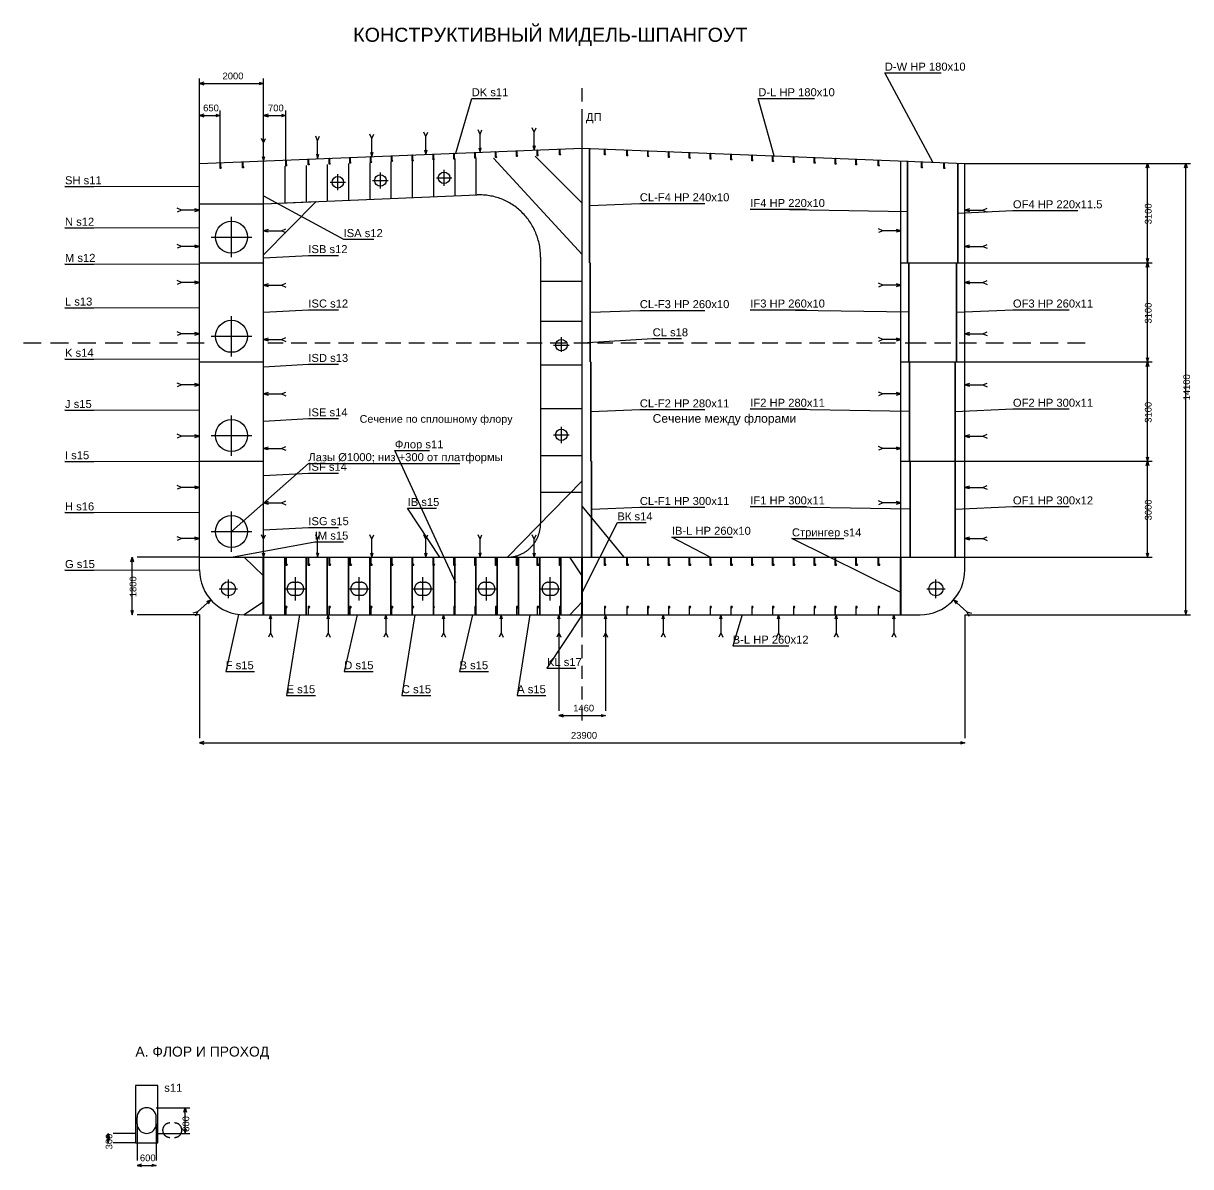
# Model space of a CAD drawing. Header units: millimetres. Extents: x -5500 to 138650, y -17240 to 192034.
# Drawn here: x -5500 to 30950, y -17240 to 18478 of the extents above; entities that cross this region are included whole.
import ezdxf

# ---------------------------------------------------------------- set-up
doc = ezdxf.new("R2010")
doc.units = ezdxf.units.MM
for name, color, linetype in [('03_CENTER', 30, 'Continuous'), ('03_DIM', 2, 'Continuous'), ('03_FRAME_DETAIL', 7, 'Continuous'), ('03_FRAME_LAYOUT', 4, 'Continuous'), ('03_HULL', 4, 'Continuous'), ('03_MEMBER', 7, 'Continuous'), ('03_SEAM', 7, 'Continuous'), ('03_TEXT', 7, 'Continuous'), ('FLOOR_DIM', 2, 'Continuous'), ('FLOOR_HULL', 4, 'Continuous'), ('FLOOR_TEXT', 7, 'Continuous')]:
    doc.layers.add(name, color=color, linetype=linetype)
doc.styles.add('RU', font='arial.ttf')

msp = doc.modelspace()

# ---------------------------------------------------------------- linework, layer by layer
at = {"layer": '03_CENTER'}
for p, q in [((11950, 16038), (11950, 16448)), ((11950, 15388), (11950, 15798)), ((11950, -700), (11950, 15678)), ((11950, 14738), (11950, 15148)), ((11950, 14144), (11950, 14507)), ((7638, 13401), (7638, 13897)), ((11950, 13569), (11950, 13932)), ((4079, 13513), (4564, 13513)), ((4322, 13265), (4322, 13761)), ((5406, 13567), (5891, 13567)), ((5648, 13319), (5648, 13815)), ((7396, 13649), (7881, 13649)), ((11950, 12993), (11950, 13356)), ((11950, 12417), (11950, 12780)), ((1000, 11170), (1000, 12430)), ((11950, 11841), (11950, 12205)), ((370, 11800), (1630, 11800)), ((11950, 11266), (11950, 11629)), ((11950, 10663), (11950, 11053)), ((11950, 10038), (11950, 10433)), ((11950, 9413), (11950, 9808)), ((1000, 8070), (1000, 9330)), ((11950, 8788), (11950, 9183)), ((-5500, 8500), (-4940, 8500)), ((-4650, 8500), (-4090, 8500)), ((-3800, 8500), (-3240, 8500)), ((-2950, 8500), (-2390, 8500)), ((-2100, 8500), (-1540, 8500)), ((-1250, 8500), (-690, 8500)), ((-400, 8500), (145, 8500)), ((370, 8700), (1630, 8700)), ((2130, 8500), (2614, 8500)), ((2865, 8500), (3350, 8500)), ((3601, 8500), (4085, 8500)), ((4336, 8500), (4821, 8500)), ((5072, 8500), (5556, 8500)), ((5807, 8500), (6291, 8500)), ((6542, 8500), (7027, 8500)), ((7278, 8500), (7762, 8500)), ((8013, 8500), (8498, 8500)), ((8749, 8500), (9233, 8500)), ((9484, 8500), (9969, 8500)), ((10220, 8500), (10704, 8500)), ((10955, 8500), (11440, 8500)), ((11059, 8425), (11543, 8425)), ((11301, 8215), (11301, 8673)), ((11690, 8500), (12175, 8500)), ((11950, 8238), (11950, 8558)), ((12426, 8500), (12910, 8500)), ((13161, 8500), (13646, 8500)), ((13897, 8500), (14381, 8500)), ((14632, 8500), (15117, 8500)), ((15368, 8500), (15852, 8500)), ((16103, 8500), (16588, 8500)), ((16838, 8500), (17323, 8500)), ((17574, 8500), (18058, 8500)), ((18309, 8500), (18794, 8500)), ((19045, 8500), (19529, 8500)), ((19780, 8500), (20265, 8500)), ((20516, 8500), (21000, 8500)), ((21251, 8500), (21736, 8500)), ((22033, 8500), (22690, 8500)), ((22952, 8500), (23457, 8500)), ((23719, 8500), (24260, 8500)), ((24550, 8500), (25110, 8500)), ((25400, 8500), (25960, 8500)), ((26250, 8500), (26810, 8500)), ((27100, 8500), (27660, 8500)), ((11950, 7718), (11950, 8058)), ((11950, 7125), (11950, 7499)), ((11950, 6532), (11950, 6906)), ((1000, 4970), (1000, 6230)), ((11950, 5940), (11950, 6314)), ((11301, 5365), (11301, 5876)), ((370, 5600), (1630, 5600)), ((11059, 5621), (11543, 5621)), ((11950, 5347), (11950, 5721)), ((11950, 4756), (11950, 5128)), ((11950, 4182), (11950, 4544)), ((11950, 3609), (11950, 3971)), ((11950, 3035), (11950, 3397)), ((1000, 1970), (1000, 3230)), ((370, 2600), (1630, 2600)), ((11950, 2462), (11950, 2824)), ((11950, 1888), (11950, 2250)), ((11950, 1129), (11950, 1576)), ((903, 524), (903, 1102)), ((2995, 452), (2995, 1174)), ((4985, 452), (4985, 1174)), ((6975, 452), (6975, 1174)), ((8965, 452), (8965, 1174)), ((10955, 452), (10955, 1174)), ((22997, 524), (22997, 1102)), ((614, 813), (1192, 813)), ((2649, 813), (3341, 813)), ((4639, 813), (5331, 813)), ((6629, 813), (7321, 813)), ((8619, 813), (9311, 813)), ((10609, 813), (11301, 813)), ((11950, 542), (11950, 912)), ((22708, 813), (23286, 813)), ((11950, -50), (11950, 325)), ((11950, -700), (11950, -290)), ((11950, -1350), (11950, -940)), ((11950, -2000), (11950, -1590)), ((11950, -2650), (11950, -2240)), ((11950, -3300), (11950, -2890))]:
    msp.add_line(p, q, dxfattribs=at)
at = {"layer": '03_DIM'}
for p, q in [((0, 14100), (0, 16750)), ((0, 16600), (2000, 16600)), ((2000, 14180), (2000, 16750)), ((0, 14100), (0, 15750)), ((650, 14126), (650, 15750)), ((2000, 14180), (2000, 15750)), ((2700, 14208), (2700, 15750)), ((0, 15600), (650, 15600)), ((2000, 15600), (2700, 15600)), ((23900, 14100), (30950, 14100)), ((23900, 14100), (29750, 14100)), ((29600, 11000), (29600, 14100)), ((30800, 0), (30800, 14100)), ((23900, 11000), (29750, 11000)), ((23900, 11000), (29750, 11000)), ((29600, 7900), (29600, 11000)), ((23900, 7900), (29750, 7900)), ((23900, 7900), (29750, 7900)), ((29600, 4800), (29600, 7900)), ((23900, 4800), (29750, 4800)), ((23900, 4800), (29750, 4800)), ((29600, 1800), (29600, 4800)), ((-2100, 0), (-2100, 1800)), ((0, 1800), (-1950, 1800)), ((23900, 1800), (29750, 1800)), ((0, 0), (-1950, 0)), ((0, 0), (0, -3850)), ((11220, 0), (11220, -3000)), ((12680, 0), (12680, -3000)), ((23900, 0), (23900, -3850)), ((23900, 0), (30950, 0)), ((11220, -3150), (12680, -3150)), ((0, -4000), (23900, -4000))]:
    msp.add_line(p, q, dxfattribs=at)
for points in [[(140, 16640), (0, 16600), (140, 16560)], [(1860, 16640), (2000, 16600), (1860, 16560)], [(140, 15640), (0, 15600), (140, 15560)], [(510, 15640), (650, 15600), (510, 15560)], [(2140, 15640), (2000, 15600), (2140, 15560)], [(2560, 15640), (2700, 15600), (2560, 15560)], [(29560, 13960), (29600, 14100), (29640, 13960)], [(30760, 13960), (30800, 14100), (30840, 13960)], [(29560, 11140), (29600, 11000), (29640, 11140)], [(29560, 10860), (29600, 11000), (29640, 10860)], [(29560, 8040), (29600, 7900), (29640, 8040)], [(29560, 7760), (29600, 7900), (29640, 7760)], [(29560, 4940), (29600, 4800), (29640, 4940)], [(29560, 4660), (29600, 4800), (29640, 4660)], [(29560, 1940), (29600, 1800), (29640, 1940)], [(-2140, 1660), (-2100, 1800), (-2060, 1660)], [(-2140, 140), (-2100, 0), (-2060, 140)], [(30760, 140), (30800, 0), (30840, 140)], [(11360, -3110), (11220, -3150), (11360, -3190)], [(12540, -3110), (12680, -3150), (12540, -3190)], [(140, -3960), (0, -4000), (140, -4040)], [(23760, -3960), (23900, -4000), (23760, -4040)]]:
    msp.add_lwpolyline(points, dxfattribs=at)
at = {"layer": '03_FRAME_DETAIL'}
for p, q in [((7970, 14229), (7970, 13087)), ((8633, 14256), (8633, 13114)), ((9181, 14270), (11950, 11257)), ((10479, 14323), (11950, 12860)), ((2663, 14012), (2663, 12869)), ((3327, 14039), (3327, 12897)), ((3990, 14066), (3990, 12924)), ((4653, 14094), (4653, 12951)), ((5317, 14121), (5317, 12978)), ((5980, 14148), (5980, 13005)), ((6643, 14175), (6643, 13032)), ((7307, 14202), (7307, 13060)), ((10652, 10423), (11950, 10423)), ((10652, 9173), (11950, 9173)), ((10652, 7809), (11950, 7809)), ((10652, 6441), (11950, 6441)), ((10652, 4982), (11950, 4982)), ((9614, 1800), (11950, 4182)), ((10652, 3829), (11950, 3829)), ((11950, 3388), (13248, 1800))]:
    msp.add_line(p, q, dxfattribs=at)
for centre in [(4322, 13513), (5648, 13567), (7638, 13649), (11301, 8425), (11301, 5621)]:
    msp.add_circle(centre, 180, dxfattribs=at)
at = {"layer": '03_FRAME_LAYOUT'}
for p, q in [((0, 12842), (2000, 12842)), ((2000, 12842), (8673, 13116)), ((10652, 11168), (10652, 2859))]:
    msp.add_line(p, q, dxfattribs=at)
msp.add_lwpolyline([(2000, 11248), (2000, 12842), (3644, 12910)], close=True, dxfattribs=at)
for points in [[(10652, 11168), (10652, 11218), (10650, 11267), (10647, 11315), (10643, 11364), (10637, 11413), (10631, 11462), (10623, 11510), (10614, 11558), (10604, 11606), (10592, 11654), (10580, 11701), (10566, 11748), (10551, 11795), (10535, 11841), (10518, 11887), (10500, 11932), (10481, 11977), (10460, 12021), (10439, 12065), (10416, 12108), (10392, 12151), (10368, 12193), (10342, 12235), (10315, 12275), (10288, 12315), (10259, 12355), (10229, 12393), (10199, 12431), (10167, 12468), (10135, 12504), (10102, 12539), (10067, 12574), (10033, 12607), (9997, 12640), (9960, 12671), (9923, 12702), (9885, 12732), (9846, 12761), (9806, 12788), (9766, 12815), (9726, 12841), (9684, 12866), (9642, 12889), (9600, 12912), (9556, 12933), (9513, 12953), (9469, 12972), (9424, 12990), (9379, 13007), (9334, 13023), (9288, 13037), (9242, 13051), (9195, 13063), (9149, 13074), (9102, 13083), (9055, 13092), (9007, 13099), (8960, 13105), (8912, 13110), (8864, 13113), (8816, 13116), (8768, 13117), (8721, 13117), (8673, 13116)], [(9614, 1800), (9639, 1800), (9665, 1801), (9690, 1803), (9716, 1805), (9741, 1808), (9766, 1811), (9791, 1816), (9816, 1820), (9841, 1826), (9866, 1832), (9891, 1838), (9915, 1846), (9940, 1853), (9964, 1862), (9988, 1871), (10011, 1881), (10035, 1891), (10058, 1902), (10081, 1913), (10103, 1925), (10126, 1938), (10148, 1951), (10169, 1964), (10191, 1978), (10212, 1993), (10232, 2008), (10253, 2024), (10273, 2040), (10292, 2057), (10311, 2074), (10330, 2092), (10348, 2110), (10366, 2129), (10383, 2148), (10400, 2167), (10416, 2187), (10432, 2207), (10448, 2228), (10463, 2249), (10477, 2271), (10491, 2292), (10504, 2314), (10517, 2337), (10530, 2360), (10541, 2383), (10552, 2406), (10563, 2430), (10573, 2454), (10583, 2478), (10591, 2502), (10600, 2527), (10607, 2551), (10615, 2576), (10621, 2602), (10627, 2627), (10632, 2652), (10637, 2678), (10641, 2703), (10644, 2729), (10647, 2755), (10649, 2781), (10651, 2807), (10652, 2833), (10652, 2859)]]:
    msp.add_lwpolyline(points, dxfattribs=at)
at = {"layer": '03_HULL'}
for p, q in [((11950, 0), (11950, 14578)), ((0, 1400), (0, 14100)), ((2000, 0), (2000, 14180)), ((21900, 0), (21900, 14180)), ((23900, 1400), (23900, 14100)), ((0, 11000), (2000, 11000)), ((21900, 11000), (23900, 11000)), ((0, 7900), (2000, 7900)), ((21900, 7900), (23900, 7900)), ((0, 4800), (2000, 4800)), ((21900, 4800), (23900, 4800)), ((0, 1800), (23900, 1800)), ((1400, 0), (22500, 0))]:
    msp.add_line(p, q, dxfattribs=at)
msp.add_lwpolyline([(0, 14100), (11950, 14578), (23900, 14100)], dxfattribs=at)
for centre, start, end in [((1400, 1400), 180, 270), ((22500, 1400), 270, 360)]:
    msp.add_arc(centre, 1400, start, end, dxfattribs=at)
at = {"layer": '03_MEMBER'}
for p, q in [((12180, 11000), (12180, 14578)), ((12190, 11000), (12190, 14578)), ((22110, 11000), (22110, 14180)), ((22120, 11000), (22120, 14180)), ((23680, 11000), (23680, 14100)), ((23692, 11000), (23692, 14100)), ((12200, 7900), (12200, 11000)), ((12210, 7900), (12210, 11000)), ((22150, 7900), (22150, 11000)), ((22160, 7900), (22160, 11000)), ((23640, 7900), (23640, 11000)), ((23651, 7900), (23651, 11000)), ((12219, 4800), (12219, 7900)), ((12230, 4800), (12230, 7900)), ((22169, 4800), (22169, 7900)), ((22180, 4800), (22180, 7900)), ((23600, 4800), (23600, 7900)), ((23611, 4800), (23611, 7900)), ((12239, 1800), (12239, 4800)), ((12250, 1800), (12250, 4800)), ((22189, 1800), (22189, 4800)), ((22200, 1800), (22200, 4800)), ((23600, 1800), (23600, 4800)), ((23612, 1800), (23612, 4800)), ((1989, 0), (1989, 1800)), ((2007, 0), (2007, 1800)), ((2663, 0), (2663, 1800)), ((2674, 0), (2674, 1800)), ((3327, 0), (3327, 1800)), ((3337, 0), (3337, 1800)), ((3990, 0), (3990, 1800)), ((4000, 0), (4000, 1800)), ((4653, 0), (4653, 1800)), ((4664, 0), (4664, 1800)), ((5317, 0), (5317, 1800)), ((5327, 0), (5327, 1800)), ((5980, 0), (5980, 1800)), ((5990, 0), (5990, 1800)), ((6643, 0), (6643, 1800)), ((6654, 0), (6654, 1800)), ((7307, 0), (7307, 1800)), ((7317, 0), (7317, 1800)), ((7970, 0), (7970, 1800)), ((7980, 0), (7980, 1800)), ((8633, 0), (8633, 1800)), ((8644, 0), (8644, 1800)), ((9297, 0), (9297, 1800)), ((9307, 0), (9307, 1800)), ((9960, 0), (9960, 1800)), ((9970, 0), (9970, 1800)), ((10623, 0), (10623, 1800)), ((10634, 0), (10634, 1800)), ((11287, 0), (11287, 1800)), ((11297, 0), (11297, 1800)), ((11943, 0), (11943, 1800)), ((11957, 0), (11957, 1800)), ((21893, 0), (21893, 1800)), ((21911, 0), (21911, 1800)), ((2930, 1016), (3060, 1016)), ((4920, 1016), (5050, 1016)), ((6910, 1016), (7040, 1016)), ((8900, 1016), (9030, 1016)), ((10890, 1016), (11020, 1016)), ((2930, 610), (3060, 610)), ((4920, 610), (5050, 610)), ((6910, 610), (7040, 610)), ((8900, 610), (9030, 610)), ((10890, 610), (11020, 610))]:
    msp.add_line(p, q, dxfattribs=at)
for points in [[(3395, 14236), (3405, 14236), (3405, 14099), (3430, 14066), (3420, 14056), (3395, 14056)], [(4045, 14262), (4055, 14262), (4055, 14125), (4080, 14092), (4070, 14082), (4045, 14082)], [(4695, 14288), (4705, 14288), (4705, 14151), (4730, 14118), (4720, 14108), (4695, 14108)], [(5345, 14314), (5355, 14314), (5355, 14177), (5380, 14144), (5370, 14134), (5345, 14134)], [(5995, 14340), (6005, 14340), (6005, 14203), (6030, 14170), (6020, 14160), (5995, 14160)], [(6645, 14366), (6655, 14366), (6655, 14229), (6680, 14196), (6670, 14186), (6645, 14186)], [(7295, 14392), (7305, 14392), (7305, 14255), (7330, 14222), (7320, 14212), (7295, 14212)], [(7945, 14418), (7955, 14418), (7955, 14281), (7980, 14248), (7970, 14238), (7945, 14238)], [(8595, 14444), (8605, 14444), (8605, 14307), (8630, 14274), (8620, 14264), (8595, 14264)], [(9245, 14470), (9255, 14470), (9255, 14333), (9280, 14300), (9270, 14290), (9245, 14290)], [(9895, 14496), (9905, 14496), (9905, 14359), (9930, 14326), (9920, 14316), (9895, 14316)], [(10545, 14522), (10555, 14522), (10555, 14385), (10580, 14352), (10570, 14342), (10545, 14342)], [(11245, 14550), (11255, 14550), (11255, 14413), (11280, 14380), (11270, 14370), (11245, 14370)], [(12645, 14550), (12655, 14550), (12655, 14413), (12680, 14380), (12670, 14370), (12645, 14370)], [(13345, 14522), (13355, 14522), (13355, 14385), (13380, 14352), (13370, 14342), (13345, 14342)], [(13995, 14496), (14005, 14496), (14005, 14359), (14030, 14326), (14020, 14316), (13995, 14316)], [(14645, 14470), (14655, 14470), (14655, 14333), (14680, 14300), (14670, 14290), (14645, 14290)], [(15295, 14444), (15305, 14444), (15305, 14307), (15330, 14274), (15320, 14264), (15295, 14264)], [(15945, 14418), (15955, 14418), (15955, 14281), (15980, 14248), (15970, 14238), (15945, 14238)], [(16595, 14392), (16605, 14392), (16605, 14255), (16630, 14222), (16620, 14212), (16595, 14212)], [(17245, 14366), (17255, 14366), (17255, 14229), (17280, 14196), (17270, 14186), (17245, 14186)], [(17895, 14340), (17905, 14340), (17905, 14203), (17930, 14170), (17920, 14160), (17895, 14160)], [(18545, 14314), (18555, 14314), (18555, 14177), (18580, 14144), (18570, 14134), (18545, 14134)], [(19195, 14288), (19205, 14288), (19205, 14151), (19230, 14118), (19220, 14108), (19195, 14108)], [(19845, 14262), (19855, 14262), (19855, 14125), (19880, 14092), (19870, 14082), (19845, 14082)], [(20495, 14236), (20505, 14236), (20505, 14099), (20530, 14066), (20520, 14056), (20495, 14056)], [(645, 14124), (655, 14124), (655, 13987), (680, 13954), (670, 13944), (645, 13944)], [(1345, 14148), (1355, 14148), (1355, 14011), (1380, 13978), (1370, 13968), (1345, 13968)], [(2695, 14208), (2705, 14208), (2705, 14071), (2730, 14038), (2720, 14028), (2695, 14028)], [(21195, 14208), (21205, 14208), (21205, 14071), (21230, 14038), (21220, 14028), (21195, 14028)], [(22545, 14148), (22555, 14148), (22555, 14011), (22580, 13978), (22570, 13968), (22545, 13968)], [(23245, 14124), (23255, 14124), (23255, 13987), (23280, 13954), (23270, 13944), (23245, 13944)], [(2695, 1800), (2705, 1800), (2705, 1604), (2742, 1550), (2732, 1540), (2695, 1540)], [(3395, 1800), (3405, 1800), (3405, 1604), (3442, 1550), (3432, 1540), (3395, 1540)], [(4045, 1800), (4055, 1800), (4055, 1604), (4092, 1550), (4082, 1540), (4045, 1540)], [(4695, 1800), (4705, 1800), (4705, 1604), (4742, 1550), (4732, 1540), (4695, 1540)], [(5345, 1800), (5355, 1800), (5355, 1604), (5392, 1550), (5382, 1540), (5345, 1540)], [(5995, 1800), (6005, 1800), (6005, 1604), (6042, 1550), (6032, 1540), (5995, 1540)], [(6645, 1800), (6655, 1800), (6655, 1604), (6692, 1550), (6682, 1540), (6645, 1540)], [(7295, 1800), (7305, 1800), (7305, 1604), (7342, 1550), (7332, 1540), (7295, 1540)], [(7945, 1800), (7955, 1800), (7955, 1604), (7992, 1550), (7982, 1540), (7945, 1540)], [(8595, 1800), (8605, 1800), (8605, 1604), (8642, 1550), (8632, 1540), (8595, 1540)], [(9245, 1800), (9255, 1800), (9255, 1604), (9292, 1550), (9282, 1540), (9245, 1540)], [(9895, 1800), (9905, 1800), (9905, 1604), (9942, 1550), (9932, 1540), (9895, 1540)], [(10545, 1800), (10555, 1800), (10555, 1604), (10592, 1550), (10582, 1540), (10545, 1540)], [(11245, 1800), (11255, 1800), (11255, 1604), (11292, 1550), (11282, 1540), (11245, 1540)], [(12645, 1800), (12655, 1800), (12655, 1604), (12692, 1550), (12682, 1540), (12645, 1540)], [(13345, 1800), (13355, 1800), (13355, 1604), (13392, 1550), (13382, 1540), (13345, 1540)], [(13995, 1800), (14005, 1800), (14005, 1604), (14042, 1550), (14032, 1540), (13995, 1540)], [(14645, 1800), (14655, 1800), (14655, 1604), (14692, 1550), (14682, 1540), (14645, 1540)], [(15295, 1800), (15305, 1800), (15305, 1604), (15342, 1550), (15332, 1540), (15295, 1540)], [(15945, 1800), (15955, 1800), (15955, 1604), (15992, 1550), (15982, 1540), (15945, 1540)], [(16595, 1800), (16605, 1800), (16605, 1604), (16642, 1550), (16632, 1540), (16595, 1540)], [(17245, 1800), (17255, 1800), (17255, 1604), (17292, 1550), (17282, 1540), (17245, 1540)], [(17895, 1800), (17905, 1800), (17905, 1604), (17942, 1550), (17932, 1540), (17895, 1540)], [(18545, 1800), (18555, 1800), (18555, 1604), (18592, 1550), (18582, 1540), (18545, 1540)], [(19195, 1800), (19205, 1800), (19205, 1604), (19242, 1550), (19232, 1540), (19195, 1540)], [(19845, 1800), (19855, 1800), (19855, 1604), (19892, 1550), (19882, 1540), (19845, 1540)], [(20495, 1800), (20505, 1800), (20505, 1604), (20542, 1550), (20532, 1540), (20495, 1540)], [(21195, 1800), (21205, 1800), (21205, 1604), (21242, 1550), (21232, 1540), (21195, 1540)], [(2694, 0), (2706, 0), (2706, 196), (2743, 248), (2731, 260), (2694, 260)], [(3394, 0), (3406, 0), (3406, 196), (3443, 248), (3431, 260), (3394, 260)], [(4044, 0), (4056, 0), (4056, 196), (4093, 248), (4081, 260), (4044, 260)], [(4694, 0), (4706, 0), (4706, 196), (4743, 248), (4731, 260), (4694, 260)], [(5344, 0), (5356, 0), (5356, 196), (5393, 248), (5381, 260), (5344, 260)], [(5994, 0), (6006, 0), (6006, 196), (6043, 248), (6031, 260), (5994, 260)], [(6644, 0), (6656, 0), (6656, 196), (6693, 248), (6681, 260), (6644, 260)], [(7294, 0), (7306, 0), (7306, 196), (7343, 248), (7331, 260), (7294, 260)], [(7944, 0), (7956, 0), (7956, 196), (7993, 248), (7981, 260), (7944, 260)], [(8594, 0), (8606, 0), (8606, 196), (8643, 248), (8631, 260), (8594, 260)], [(9244, 0), (9256, 0), (9256, 196), (9293, 248), (9281, 260), (9244, 260)], [(9894, 0), (9906, 0), (9906, 196), (9943, 248), (9931, 260), (9894, 260)], [(10544, 0), (10556, 0), (10556, 196), (10593, 248), (10581, 260), (10544, 260)], [(11244, 0), (11256, 0), (11256, 196), (11293, 248), (11281, 260), (11244, 260)], [(12644, 0), (12656, 0), (12656, 196), (12693, 248), (12681, 260), (12644, 260)], [(13344, 0), (13356, 0), (13356, 196), (13393, 248), (13381, 260), (13344, 260)], [(13994, 0), (14006, 0), (14006, 196), (14043, 248), (14031, 260), (13994, 260)], [(14644, 0), (14656, 0), (14656, 196), (14693, 248), (14681, 260), (14644, 260)], [(15294, 0), (15306, 0), (15306, 196), (15343, 248), (15331, 260), (15294, 260)], [(15944, 0), (15956, 0), (15956, 196), (15993, 248), (15981, 260), (15944, 260)], [(16594, 0), (16606, 0), (16606, 196), (16643, 248), (16631, 260), (16594, 260)], [(17244, 0), (17256, 0), (17256, 196), (17293, 248), (17281, 260), (17244, 260)], [(17894, 0), (17906, 0), (17906, 196), (17943, 248), (17931, 260), (17894, 260)], [(18544, 0), (18556, 0), (18556, 196), (18593, 248), (18581, 260), (18544, 260)], [(19194, 0), (19206, 0), (19206, 196), (19243, 248), (19231, 260), (19194, 260)], [(19844, 0), (19856, 0), (19856, 196), (19893, 248), (19881, 260), (19844, 260)], [(20494, 0), (20506, 0), (20506, 196), (20543, 248), (20531, 260), (20494, 260)], [(21194, 0), (21206, 0), (21206, 196), (21243, 248), (21231, 260), (21194, 260)]]:
    msp.add_lwpolyline(points, close=True, dxfattribs=at)
for points in [[(2000, 1219), (1400, 1800)], [(11950, 1219), (11561, 1800)], [(2930, 1016), (2921, 1016), (2911, 1015), (2902, 1014), (2892, 1012), (2883, 1010), (2874, 1007), (2865, 1004), (2856, 1001), (2847, 997), (2838, 992), (2830, 987), (2822, 982), (2814, 976), (2807, 970), (2799, 963), (2792, 957), (2786, 949), (2780, 942), (2774, 934), (2768, 926), (2763, 917), (2758, 909), (2754, 900), (2750, 891), (2747, 881), (2744, 872), (2741, 862), (2739, 853), (2738, 843), (2736, 833), (2736, 823), (2735, 813), (2736, 803), (2736, 793), (2738, 783), (2739, 773), (2741, 764), (2744, 754), (2747, 744), (2750, 735), (2754, 726), (2758, 717), (2763, 708), (2768, 700), (2774, 692), (2780, 684), (2786, 676), (2792, 669), (2799, 662), (2807, 656), (2814, 650), (2822, 644), (2830, 639), (2838, 634), (2847, 629), (2856, 625), (2865, 622), (2874, 618), (2883, 616), (2892, 614), (2902, 612), (2911, 611), (2921, 610), (2930, 610)], [(3060, 610), (3069, 610), (3079, 611), (3088, 612), (3098, 614), (3107, 616), (3116, 618), (3125, 622), (3134, 625), (3143, 629), (3152, 634), (3160, 639), (3168, 644), (3176, 650), (3183, 656), (3191, 662), (3198, 669), (3204, 676), (3210, 684), (3216, 692), (3222, 700), (3227, 708), (3232, 717), (3236, 726), (3240, 735), (3243, 744), (3246, 754), (3249, 764), (3251, 773), (3252, 783), (3254, 793), (3254, 803), (3255, 813), (3254, 823), (3254, 833), (3252, 843), (3251, 853), (3249, 862), (3246, 872), (3243, 881), (3240, 891), (3236, 900), (3232, 909), (3227, 917), (3222, 926), (3216, 934), (3210, 942), (3204, 949), (3198, 957), (3191, 963), (3183, 970), (3176, 976), (3168, 982), (3160, 987), (3152, 992), (3143, 997), (3134, 1001), (3125, 1004), (3116, 1007), (3107, 1010), (3098, 1012), (3088, 1014), (3079, 1015), (3069, 1016), (3060, 1016)], [(4920, 1016), (4911, 1016), (4901, 1015), (4892, 1014), (4882, 1012), (4873, 1010), (4864, 1007), (4855, 1004), (4846, 1001), (4837, 997), (4828, 992), (4820, 987), (4812, 982), (4804, 976), (4797, 970), (4789, 963), (4782, 957), (4776, 949), (4770, 942), (4764, 934), (4758, 926), (4753, 917), (4748, 909), (4744, 900), (4740, 891), (4737, 881), (4734, 872), (4731, 862), (4729, 853), (4728, 843), (4726, 833), (4726, 823), (4725, 813), (4726, 803), (4726, 793), (4728, 783), (4729, 773), (4731, 764), (4734, 754), (4737, 744), (4740, 735), (4744, 726), (4748, 717), (4753, 708), (4758, 700), (4764, 692), (4770, 684), (4776, 676), (4782, 669), (4789, 662), (4797, 656), (4804, 650), (4812, 644), (4820, 639), (4828, 634), (4837, 629), (4846, 625), (4855, 622), (4864, 618), (4873, 616), (4882, 614), (4892, 612), (4901, 611), (4911, 610), (4920, 610)], [(5050, 610), (5059, 610), (5069, 611), (5078, 612), (5088, 614), (5097, 616), (5106, 618), (5115, 622), (5124, 625), (5133, 629), (5142, 634), (5150, 639), (5158, 644), (5166, 650), (5173, 656), (5181, 662), (5188, 669), (5194, 676), (5200, 684), (5206, 692), (5212, 700), (5217, 708), (5222, 717), (5226, 726), (5230, 735), (5233, 744), (5236, 754), (5239, 764), (5241, 773), (5242, 783), (5244, 793), (5244, 803), (5245, 813), (5244, 823), (5244, 833), (5242, 843), (5241, 853), (5239, 862), (5236, 872), (5233, 881), (5230, 891), (5226, 900), (5222, 909), (5217, 917), (5212, 926), (5206, 934), (5200, 942), (5194, 949), (5188, 957), (5181, 963), (5173, 970), (5166, 976), (5158, 982), (5150, 987), (5142, 992), (5133, 997), (5124, 1001), (5115, 1004), (5106, 1007), (5097, 1010), (5088, 1012), (5078, 1014), (5069, 1015), (5059, 1016), (5050, 1016)], [(6910, 1016), (6901, 1016), (6891, 1015), (6882, 1014), (6872, 1012), (6863, 1010), (6854, 1007), (6845, 1004), (6836, 1001), (6827, 997), (6818, 992), (6810, 987), (6802, 982), (6794, 976), (6787, 970), (6779, 963), (6772, 957), (6766, 949), (6760, 942), (6754, 934), (6748, 926), (6743, 917), (6738, 909), (6734, 900), (6730, 891), (6727, 881), (6724, 872), (6721, 862), (6719, 853), (6718, 843), (6716, 833), (6716, 823), (6715, 813), (6716, 803), (6716, 793), (6718, 783), (6719, 773), (6721, 764), (6724, 754), (6727, 744), (6730, 735), (6734, 726), (6738, 717), (6743, 708), (6748, 700), (6754, 692), (6760, 684), (6766, 676), (6772, 669), (6779, 662), (6787, 656), (6794, 650), (6802, 644), (6810, 639), (6818, 634), (6827, 629), (6836, 625), (6845, 622), (6854, 618), (6863, 616), (6872, 614), (6882, 612), (6891, 611), (6901, 610), (6910, 610)], [(7040, 610), (7049, 610), (7059, 611), (7068, 612), (7078, 614), (7087, 616), (7096, 618), (7105, 622), (7114, 625), (7123, 629), (7132, 634), (7140, 639), (7148, 644), (7156, 650), (7163, 656), (7171, 662), (7178, 669), (7184, 676), (7190, 684), (7196, 692), (7202, 700), (7207, 708), (7212, 717), (7216, 726), (7220, 735), (7223, 744), (7226, 754), (7229, 764), (7231, 773), (7232, 783), (7234, 793), (7234, 803), (7235, 813), (7234, 823), (7234, 833), (7232, 843), (7231, 853), (7229, 862), (7226, 872), (7223, 881), (7220, 891), (7216, 900), (7212, 909), (7207, 917), (7202, 926), (7196, 934), (7190, 942), (7184, 949), (7178, 957), (7171, 963), (7163, 970), (7156, 976), (7148, 982), (7140, 987), (7132, 992), (7123, 997), (7114, 1001), (7105, 1004), (7096, 1007), (7087, 1010), (7078, 1012), (7068, 1014), (7059, 1015), (7049, 1016), (7040, 1016)], [(8900, 1016), (8891, 1016), (8881, 1015), (8872, 1014), (8862, 1012), (8853, 1010), (8844, 1007), (8835, 1004), (8826, 1001), (8817, 997), (8808, 992), (8800, 987), (8792, 982), (8784, 976), (8777, 970), (8769, 963), (8762, 957), (8756, 949), (8750, 942), (8744, 934), (8738, 926), (8733, 917), (8728, 909), (8724, 900), (8720, 891), (8717, 881), (8714, 872), (8711, 862), (8709, 853), (8708, 843), (8706, 833), (8706, 823), (8705, 813), (8706, 803), (8706, 793), (8708, 783), (8709, 773), (8711, 764), (8714, 754), (8717, 744), (8720, 735), (8724, 726), (8728, 717), (8733, 708), (8738, 700), (8744, 692), (8750, 684), (8756, 676), (8762, 669), (8769, 662), (8777, 656), (8784, 650), (8792, 644), (8800, 639), (8808, 634), (8817, 629), (8826, 625), (8835, 622), (8844, 618), (8853, 616), (8862, 614), (8872, 612), (8881, 611), (8891, 610), (8900, 610)], [(9030, 610), (9039, 610), (9049, 611), (9058, 612), (9068, 614), (9077, 616), (9086, 618), (9095, 622), (9104, 625), (9113, 629), (9122, 634), (9130, 639), (9138, 644), (9146, 650), (9153, 656), (9161, 662), (9168, 669), (9174, 676), (9180, 684), (9186, 692), (9192, 700), (9197, 708), (9202, 717), (9206, 726), (9210, 735), (9213, 744), (9216, 754), (9219, 764), (9221, 773), (9222, 783), (9224, 793), (9224, 803), (9225, 813), (9224, 823), (9224, 833), (9222, 843), (9221, 853), (9219, 862), (9216, 872), (9213, 881), (9210, 891), (9206, 900), (9202, 909), (9197, 917), (9192, 926), (9186, 934), (9180, 942), (9174, 949), (9168, 957), (9161, 963), (9153, 970), (9146, 976), (9138, 982), (9130, 987), (9122, 992), (9113, 997), (9104, 1001), (9095, 1004), (9086, 1007), (9077, 1010), (9068, 1012), (9058, 1014), (9049, 1015), (9039, 1016), (9030, 1016)], [(10890, 1016), (10881, 1016), (10871, 1015), (10862, 1014), (10852, 1012), (10843, 1010), (10834, 1007), (10825, 1004), (10816, 1001), (10807, 997), (10798, 992), (10790, 987), (10782, 982), (10774, 976), (10767, 970), (10759, 963), (10752, 957), (10746, 949), (10740, 942), (10734, 934), (10728, 926), (10723, 917), (10718, 909), (10714, 900), (10710, 891), (10707, 881), (10704, 872), (10701, 862), (10699, 853), (10698, 843), (10696, 833), (10696, 823), (10695, 813), (10696, 803), (10696, 793), (10698, 783), (10699, 773), (10701, 764), (10704, 754), (10707, 744), (10710, 735), (10714, 726), (10718, 717), (10723, 708), (10728, 700), (10734, 692), (10740, 684), (10746, 676), (10752, 669), (10759, 662), (10767, 656), (10774, 650), (10782, 644), (10790, 639), (10798, 634), (10807, 629), (10816, 625), (10825, 622), (10834, 618), (10843, 616), (10852, 614), (10862, 612), (10871, 611), (10881, 610), (10890, 610)], [(11020, 610), (11029, 610), (11039, 611), (11048, 612), (11058, 614), (11067, 616), (11076, 618), (11085, 622), (11094, 625), (11103, 629), (11112, 634), (11120, 639), (11128, 644), (11136, 650), (11143, 656), (11151, 662), (11158, 669), (11164, 676), (11170, 684), (11176, 692), (11182, 700), (11187, 708), (11192, 717), (11196, 726), (11200, 735), (11203, 744), (11206, 754), (11209, 764), (11211, 773), (11212, 783), (11214, 793), (11214, 803), (11215, 813), (11214, 823), (11214, 833), (11212, 843), (11211, 853), (11209, 862), (11206, 872), (11203, 881), (11200, 891), (11196, 900), (11192, 909), (11187, 917), (11182, 926), (11176, 934), (11170, 942), (11164, 949), (11158, 957), (11151, 963), (11143, 970), (11136, 976), (11128, 982), (11120, 987), (11112, 992), (11103, 997), (11094, 1001), (11085, 1004), (11076, 1007), (11067, 1010), (11058, 1012), (11048, 1014), (11039, 1015), (11029, 1016), (11020, 1016)], [(2000, 406), (1400, 0)], [(11950, 406), (11561, 0)], [(-925, -15875), (-936, -15875), (-947, -15876), (-958, -15877), (-969, -15879), (-980, -15882), (-990, -15885), (-1001, -15888), (-1011, -15892), (-1021, -15897), (-1031, -15902), (-1041, -15907), (-1050, -15913), (-1059, -15919), (-1068, -15926), (-1076, -15933), (-1084, -15941), (-1092, -15949), (-1099, -15957), (-1106, -15966), (-1112, -15975), (-1118, -15984), (-1123, -15994), (-1128, -16004), (-1133, -16014), (-1137, -16024), (-1140, -16035), (-1143, -16045), (-1146, -16056), (-1148, -16067), (-1149, -16078), (-1150, -16089), (-1150, -16100), (-1150, -16111), (-1149, -16122), (-1148, -16133), (-1146, -16144), (-1143, -16155), (-1140, -16165), (-1137, -16176), (-1133, -16186), (-1128, -16196), (-1123, -16206), (-1118, -16216), (-1112, -16225), (-1106, -16234), (-1099, -16243), (-1092, -16251), (-1084, -16259), (-1076, -16267), (-1068, -16274), (-1059, -16281), (-1050, -16287), (-1041, -16293), (-1031, -16298), (-1021, -16303), (-1011, -16308), (-1001, -16312), (-990, -16315), (-980, -16318), (-969, -16321), (-958, -16323), (-947, -16324), (-936, -16325), (-925, -16325)], [(-775, -16325), (-764, -16325), (-753, -16324), (-742, -16323), (-731, -16321), (-720, -16318), (-710, -16315), (-699, -16312), (-689, -16308), (-679, -16303), (-669, -16298), (-659, -16293), (-650, -16287), (-641, -16281), (-632, -16274), (-624, -16267), (-616, -16259), (-608, -16251), (-601, -16243), (-594, -16234), (-588, -16225), (-582, -16216), (-577, -16206), (-572, -16196), (-567, -16186), (-563, -16176), (-560, -16165), (-557, -16155), (-554, -16144), (-552, -16133), (-551, -16122), (-550, -16111), (-550, -16100), (-550, -16089), (-551, -16078), (-552, -16067), (-554, -16056), (-557, -16045), (-560, -16035), (-563, -16024), (-567, -16014), (-572, -16004), (-577, -15994), (-582, -15984), (-588, -15975), (-594, -15966), (-601, -15957), (-608, -15949), (-616, -15941), (-624, -15933), (-632, -15926), (-641, -15919), (-650, -15913), (-659, -15907), (-669, -15902), (-679, -15897), (-689, -15892), (-699, -15888), (-710, -15885), (-720, -15882), (-731, -15879), (-742, -15877), (-753, -15876), (-764, -15875), (-775, -15875)]]:
    msp.add_lwpolyline(points, dxfattribs=at)
for centre, radius in [((1000, 11800), 500), ((1000, 8700), 500), ((1000, 5600), 500), ((1000, 2600), 500), ((903, 813), 220), ((22997, 813), 220)]:
    msp.add_circle(centre, radius, dxfattribs=at)
at = {"layer": '03_SEAM'}
for p, q in [((3690, 14808), (3630, 14948)), ((3690, 14808), (3750, 14948)), ((5380, 14875), (5320, 15015)), ((5380, 14875), (5440, 15015)), ((7070, 14943), (7010, 15083)), ((7070, 14943), (7130, 15083)), ((8760, 15010), (8700, 15150)), ((8760, 15010), (8820, 15150)), ((8760, 14450), (8760, 15010)), ((10450, 15078), (10390, 15218)), ((10450, 15078), (10510, 15218)), ((10450, 14518), (10450, 15078)), ((2000, 14740), (1940, 14880)), ((2000, 14740), (2060, 14880)), ((2000, 14180), (2000, 14740)), ((3690, 14248), (3690, 14808)), ((5380, 14315), (5380, 14875)), ((7070, 14383), (7070, 14943)), ((-560, 12640), (-700, 12700)), ((-560, 12640), (-700, 12580)), ((0, 12640), (-560, 12640)), ((23900, 12640), (24460, 12640)), ((24460, 12640), (24600, 12700)), ((24460, 12640), (24600, 12580)), ((2560, 12000), (2700, 12060)), ((21340, 12000), (21200, 12060)), ((2000, 12000), (2560, 12000)), ((2560, 12000), (2700, 11940)), ((21340, 12000), (21200, 11940)), ((21900, 12000), (21340, 12000)), ((-560, 11510), (-700, 11570)), ((-560, 11510), (-700, 11450)), ((0, 11510), (-560, 11510)), ((23900, 11510), (24460, 11510)), ((24460, 11510), (24600, 11570)), ((24460, 11510), (24600, 11450)), ((-560, 10381), (-700, 10441)), ((-560, 10381), (-700, 10321)), ((0, 10381), (-560, 10381)), ((2000, 10300), (2560, 10300)), ((2560, 10300), (2700, 10360)), ((2560, 10300), (2700, 10240)), ((21340, 10300), (21200, 10360)), ((21340, 10300), (21200, 10240)), ((21900, 10300), (21340, 10300)), ((23900, 10381), (24460, 10381)), ((24460, 10381), (24600, 10441)), ((24460, 10381), (24600, 10321)), ((-560, 8781), (-700, 8841)), ((-560, 8781), (-700, 8721)), ((0, 8781), (-560, 8781)), ((23900, 8781), (24460, 8781)), ((24460, 8781), (24600, 8841)), ((24460, 8781), (24600, 8721)), ((2000, 8600), (2560, 8600)), ((2560, 8600), (2700, 8660)), ((2560, 8600), (2700, 8540)), ((21340, 8600), (21200, 8660)), ((21340, 8600), (21200, 8540)), ((21900, 8600), (21340, 8600)), ((-560, 7181), (-700, 7241)), ((-560, 7181), (-700, 7121)), ((0, 7181), (-560, 7181)), ((2560, 6900), (2700, 6960)), ((21340, 6900), (21200, 6960)), ((23900, 7181), (24460, 7181)), ((24460, 7181), (24600, 7241)), ((24460, 7181), (24600, 7121)), ((2000, 6900), (2560, 6900)), ((2560, 6900), (2700, 6840)), ((21340, 6900), (21200, 6840)), ((21900, 6900), (21340, 6900)), ((-560, 5581), (-700, 5641)), ((-560, 5581), (-700, 5521)), ((0, 5581), (-560, 5581)), ((23900, 5581), (24460, 5581)), ((24460, 5581), (24600, 5641)), ((24460, 5581), (24600, 5521)), ((2000, 5200), (2560, 5200)), ((2560, 5200), (2700, 5260)), ((2560, 5200), (2700, 5140)), ((21340, 5200), (21200, 5260)), ((21340, 5200), (21200, 5140)), ((21900, 5200), (21340, 5200)), ((-560, 3981), (-700, 4041)), ((24460, 3981), (24600, 4041)), ((-560, 3981), (-700, 3921)), ((0, 3981), (-560, 3981)), ((23900, 3981), (24460, 3981)), ((24460, 3981), (24600, 3921)), ((2000, 3500), (2560, 3500)), ((2560, 3500), (2700, 3560)), ((2560, 3500), (2700, 3440)), ((21340, 3500), (21200, 3560)), ((21340, 3500), (21200, 3440)), ((21900, 3500), (21340, 3500)), ((-560, 2381), (-700, 2441)), ((-560, 2381), (-700, 2321)), ((0, 2381), (-560, 2381)), ((2000, 2360), (1940, 2500)), ((2000, 2360), (2060, 2500)), ((2000, 1800), (2000, 2360)), ((3690, 2360), (3630, 2500)), ((3690, 2360), (3750, 2500)), ((3690, 1800), (3690, 2360)), ((5380, 2360), (5320, 2500)), ((5380, 2360), (5440, 2500)), ((5380, 1800), (5380, 2360)), ((7070, 2360), (7010, 2500)), ((7070, 2360), (7130, 2500)), ((7070, 1800), (7070, 2360)), ((8760, 2360), (8700, 2500)), ((8760, 2360), (8820, 2500)), ((8760, 1800), (8760, 2360)), ((10450, 2360), (10390, 2500)), ((10450, 2360), (10510, 2500)), ((10450, 1800), (10450, 2360)), ((23900, 2381), (24460, 2381)), ((24460, 2381), (24600, 2441)), ((24460, 2381), (24600, 2321)), ((355, 469), (-63, 96)), ((23545, 469), (23963, 96)), ((-63, 96), (-208, 48)), ((-63, 96), (-128, -42)), ((2220, 0), (2220, -560)), ((4020, 0), (4020, -560)), ((5820, 0), (5820, -560)), ((7620, 0), (7620, -560)), ((9420, 0), (9420, -560)), ((11220, 0), (11220, -560)), ((12680, 0), (12680, -560)), ((14480, 0), (14480, -560)), ((16280, 0), (16280, -560)), ((18080, 0), (18080, -560)), ((19880, 0), (19880, -560)), ((21680, 0), (21680, -560)), ((23963, 96), (24028, -42)), ((23963, 96), (24108, 48)), ((2220, -560), (2160, -700)), ((2220, -560), (2280, -700)), ((4020, -560), (3960, -700)), ((4020, -560), (4080, -700)), ((5820, -560), (5760, -700)), ((5820, -560), (5880, -700)), ((7620, -560), (7560, -700)), ((7620, -560), (7680, -700)), ((9420, -560), (9360, -700)), ((9420, -560), (9480, -700)), ((11220, -560), (11160, -700)), ((11220, -560), (11280, -700)), ((12680, -560), (12620, -700)), ((12680, -560), (12740, -700)), ((14480, -560), (14420, -700)), ((14480, -560), (14540, -700)), ((16280, -560), (16220, -700)), ((16280, -560), (16340, -700)), ((18080, -560), (18020, -700)), ((18080, -560), (18140, -700)), ((19880, -560), (19820, -700)), ((19880, -560), (19940, -700)), ((21680, -560), (21620, -700)), ((21680, -560), (21740, -700))]:
    msp.add_line(p, q, dxfattribs=at)
for points in [[(22900, 14140), (21400, 16930), (23155, 16930)], [(8000, 14420), (8500, 16130), (9400, 16130)], [(17950, 14338), (17450, 16130), (19205, 16130)], [(8720, 14590), (8760, 14450), (8800, 14590)], [(10410, 14658), (10450, 14518), (10490, 14658)], [(1960, 14320), (2000, 14180), (2040, 14320)], [(3650, 14388), (3690, 14248), (3730, 14388)], [(5340, 14455), (5380, 14315), (5420, 14455)], [(7030, 14523), (7070, 14383), (7110, 14523)], [(0, 13370), (-4200, 13380), (-3300, 13380)], [(2000, 13090), (4500, 11730), (5445, 11730)], [(12190, 12789), (13750, 12849), (15775, 12849)], [(-140, 12600), (0, 12640), (-140, 12680)], [(22120, 12590), (17200, 12670), (18955, 12670)], [(23680, 12550), (25400, 12630), (27425, 12630)], [(24040, 12680), (23900, 12640), (24040, 12600)], [(0, 12075), (-4200, 12085), (-3300, 12085)], [(2140, 12040), (2000, 12000), (2140, 11960)], [(21760, 11960), (21900, 12000), (21760, 12040)], [(-140, 11470), (0, 11510), (-140, 11550)], [(24040, 11550), (23900, 11510), (24040, 11470)], [(0, 10946), (-4200, 10956), (-3300, 10956)], [(2000, 11150), (3400, 11230), (4345, 11230)], [(-140, 10341), (0, 10381), (-140, 10421)], [(2140, 10340), (2000, 10300), (2140, 10260)], [(21760, 10260), (21900, 10300), (21760, 10340)], [(24040, 10421), (23900, 10381), (24040, 10341)], [(0, 9581), (-4200, 9591), (-3300, 9591)], [(2000, 9450), (3400, 9530), (4345, 9530)], [(12210, 9450), (13750, 9510), (15775, 9510)], [(22160, 9450), (17200, 9530), (18955, 9530)], [(23640, 9450), (25400, 9530), (27155, 9530)], [(-140, 8741), (0, 8781), (-140, 8821)], [(24040, 8821), (23900, 8781), (24040, 8741)], [(2140, 8640), (2000, 8600), (2140, 8560)], [(11950, 8500), (14150, 8630), (15050, 8630)], [(21760, 8560), (21900, 8600), (21760, 8640)], [(0, 7981), (-4200, 7991), (-3300, 7991)], [(2000, 7750), (3400, 7830), (4345, 7830)], [(-140, 7141), (0, 7181), (-140, 7221)], [(2140, 6940), (2000, 6900), (2140, 6860)], [(21760, 6860), (21900, 6900), (21760, 6940)], [(24040, 7221), (23900, 7181), (24040, 7141)], [(0, 6381), (-4200, 6391), (-3300, 6391)], [(12230, 6350), (13750, 6410), (15775, 6410)], [(22180, 6350), (17200, 6430), (18955, 6430)], [(23600, 6350), (25400, 6430), (27155, 6430)], [(2000, 6050), (3400, 6130), (4345, 6130)], [(-140, 5541), (0, 5581), (-140, 5621)], [(24040, 5621), (23900, 5581), (24040, 5541)], [(2140, 5240), (2000, 5200), (2140, 5160)], [(8000, 1000), (6100, 5130), (7180, 5130)], [(21760, 5160), (21900, 5200), (21760, 5240)], [(0, 4781), (-4200, 4791), (-3300, 4791)], [(1000, 2600), (3400, 4730), (8125, 4730)], [(2000, 4350), (3400, 4430), (4345, 4430)], [(-140, 3941), (0, 3981), (-140, 4021)], [(24040, 4021), (23900, 3981), (24040, 3941)], [(2140, 3540), (2000, 3500), (2140, 3460)], [(7500, 1800), (6500, 3330), (7400, 3330)], [(12250, 3300), (13750, 3360), (15775, 3360)], [(22200, 3300), (17200, 3380), (18955, 3380)], [(21760, 3460), (21900, 3500), (21760, 3540)], [(23600, 3300), (25400, 3380), (27155, 3380)], [(0, 3181), (-4200, 3191), (-3300, 3191)], [(2000, 2650), (3400, 2730), (4345, 2730)], [(11950, 700), (13050, 2880), (13950, 2880)], [(-140, 2341), (0, 2381), (-140, 2421)], [(1000, 1800), (3600, 2280), (4500, 2280)], [(15950, 1800), (14750, 2430), (16640, 2430)], [(21900, 700), (18500, 2380), (20120, 2380)], [(24040, 2421), (23900, 2381), (24040, 2341)], [(1960, 1940), (2000, 1800), (2040, 1940)], [(3650, 1940), (3690, 1800), (3730, 1940)], [(5340, 1940), (5380, 1800), (5420, 1940)], [(7030, 1940), (7070, 1800), (7110, 1940)], [(8720, 1940), (8760, 1800), (8800, 1940)], [(10410, 1940), (10450, 1800), (10490, 1940)], [(0, 1381), (-4200, 1391), (-3300, 1391)], [(277, 346), (355, 469), (224, 405)], [(23676, 405), (23545, 469), (23623, 346)], [(1220, 12), (820, -1770), (1720, -1770)], [(2260, -140), (2220, 0), (2180, -140)], [(3120, 0), (2720, -2520), (3620, -2520)], [(4060, -140), (4020, 0), (3980, -140)], [(4920, 0), (4520, -1770), (5420, -1770)], [(5860, -140), (5820, 0), (5780, -140)], [(6720, 0), (6320, -2520), (7220, -2520)], [(7660, -140), (7620, 0), (7580, -140)], [(8520, 0), (8120, -1770), (9020, -1770)], [(9460, -140), (9420, 0), (9380, -140)], [(10320, 0), (9920, -2520), (10820, -2520)], [(11950, 0), (10850, -1670), (11750, -1670)], [(11260, -140), (11220, 0), (11180, -140)], [(12720, -140), (12680, 0), (12640, -140)], [(14520, -140), (14480, 0), (14440, -140)], [(16320, -140), (16280, 0), (16240, -140)], [(16950, 0), (16650, -970), (18405, -970)], [(18120, -140), (18080, 0), (18040, -140)], [(19920, -140), (19880, 0), (19840, -140)], [(21720, -140), (21680, 0), (21640, -140)]]:
    msp.add_lwpolyline(points, dxfattribs=at)
at = {"layer": 'FLOOR_DIM'}
for p, q in [((-1350, -15400), (-300, -15400)), ((-450, -16200), (-450, -15400)), ((-1950, -15900), (-1950, -17050)), ((-1350, -15900), (-1350, -17050)), ((-2850, -16500), (-2850, -16200)), ((-2000, -16200), (-2700, -16200)), ((-1350, -16200), (-300, -16200)), ((-2000, -16500), (-2700, -16500)), ((-1950, -17200), (-1350, -17200))]:
    msp.add_line(p, q, dxfattribs=at)
for points in [[(-490, -15540), (-450, -15400), (-410, -15540)], [(-2890, -16340), (-2850, -16200), (-2810, -16340)], [(-2890, -16360), (-2850, -16500), (-2810, -16360)], [(-490, -16060), (-450, -16200), (-410, -16060)], [(-1810, -17160), (-1950, -17200), (-1810, -17240)], [(-1490, -17160), (-1350, -17200), (-1490, -17240)]]:
    msp.add_lwpolyline(points, dxfattribs=at)
at = {"layer": 'FLOOR_HULL'}
for p, q in [((-1950, -15900), (-1950, -15700)), ((-1350, -15900), (-1350, -15700))]:
    msp.add_line(p, q, dxfattribs=at)
msp.add_lwpolyline([(-2000, -16500), (-1300, -16500), (-1300, -14700), (-2000, -14700)], close=True, dxfattribs=at)
for centre, start, end in [((-1650, -15700), 0, 180), ((-1650, -15900), 180, 360)]:
    msp.add_arc(centre, 300, start, end, dxfattribs=at)

# ---------------------------------------------------------------- texts
at = {"layer": '03_DIM', "style": 'RU'}
for s, p in [('2000', (720, 16730)), ('650', (115, 15730)), ('700', (2140, 15730)), ('1460', (11670, -3020)), ('23900', (11600, -3870))]:
    msp.add_text(s, height=210, dxfattribs=at).set_placement(p)
for s, p in [('3100', (29730, 12200)), ('3100', (29730, 9100)), ('14100', (30930, 6700)), ('3100', (29730, 6000)), ('3000', (29730, 2950)), ('1800', (-1970, 550))]:
    msp.add_text(s, height=210, rotation=90, dxfattribs=at).set_placement(p)
at = {"layer": '03_TEXT', "style": 'RU'}
for s, height, p in [('КОНСТРУКТИВНЫЙ МИДЕЛЬ-ШПАНГОУТ', 440, (4800, 17900)), ('D-W HP 180x10', 250, (21400, 17000)), ('DK s11', 250, (8500, 16200)), ('D-L HP 180x10', 250, (17450, 16200)), ('ДП', 250, (12070, 15428)), ('SH s11', 250, (-4200, 13450)), ('CL-F4 HP 240x10', 250, (13750, 12919)), ('IF4 HP 220x10', 250, (17200, 12740)), ('OF4 HP 220x11.5', 250, (25400, 12700)), ('N s12', 250, (-4200, 12155)), ('ISA s12', 250, (4500, 11800)), ('ISB s12', 250, (3400, 11300)), ('M s12', 250, (-4200, 11026)), ('L s13', 250, (-4200, 9661)), ('ISC s12', 250, (3400, 9600)), ('IF3 HP 260x10', 250, (17200, 9600)), ('OF3 HP 260x11', 250, (25400, 9600)), ('CL-F3 HP 260x10', 250, (13750, 9580)), ('CL s18', 250, (14150, 8700)), ('K s14', 250, (-4200, 8061)), ('ISD s13', 250, (3400, 7900)), ('J s15', 250, (-4200, 6461)), ('CL-F2 HP 280x11', 250, (13750, 6480)), ('IF2 HP 280x11', 250, (17200, 6500)), ('OF2 HP 300x11', 250, (25400, 6500)), ('ISE s14', 250, (3400, 6200)), ('Сечение по сплошному флору', 240, (5000, 6000)), ('Сечение между флорами', 270, (14150, 6000)), ('I s15', 250, (-4200, 4861)), ('Флор s11', 250, (6100, 5200)), ('Лазы %%c1000; низ +300 от платформы', 250, (3400, 4800)), ('ISF s14', 250, (3400, 4500)), ('IB s15', 250, (6500, 3400)), ('CL-F1 HP 300x11', 250, (13750, 3430)), ('IF1 HP 300x11', 250, (17200, 3450)), ('OF1 HP 300x12', 250, (25400, 3450)), ('H s16', 250, (-4200, 3261)), ('ISG s15', 250, (3400, 2800)), ('ВК s14', 250, (13050, 2950)), ('IM s15', 250, (3600, 2350)), ('IB-L HP 260x10', 250, (14750, 2500)), ('Стрингер s14', 250, (18500, 2450)), ('G s15', 250, (-4200, 1461)), ('B-L HP 260x12', 250, (16650, -900)), ('F s15', 250, (820, -1700)), ('D s15', 250, (4520, -1700)), ('B s15', 250, (8120, -1700)), ('KL s17', 250, (10850, -1600)), ('E s15', 250, (2720, -2450)), ('C s15', 250, (6320, -2450)), ('A s15', 250, (9920, -2450))]:
    msp.add_text(s, height=height, dxfattribs=at).set_placement(p)
at = {"layer": 'FLOOR_DIM', "style": 'RU'}
for s, p in [('800', (-320, -16150)), ('300', (-2720, -16700))]:
    msp.add_text(s, height=210, rotation=90, dxfattribs=at).set_placement(p)
msp.add_text('600', height=210, dxfattribs=at).set_placement((-1860, -17070))
at = {"layer": 'FLOOR_TEXT', "style": 'RU'}
for s, height, p in [('А. ФЛОР И ПРОХОД', 310, (-2000, -13800)), ('s11', 250, (-1100, -14900))]:
    msp.add_text(s, height=height, dxfattribs=at).set_placement(p)

doc.saveas('drawing.dxf')
